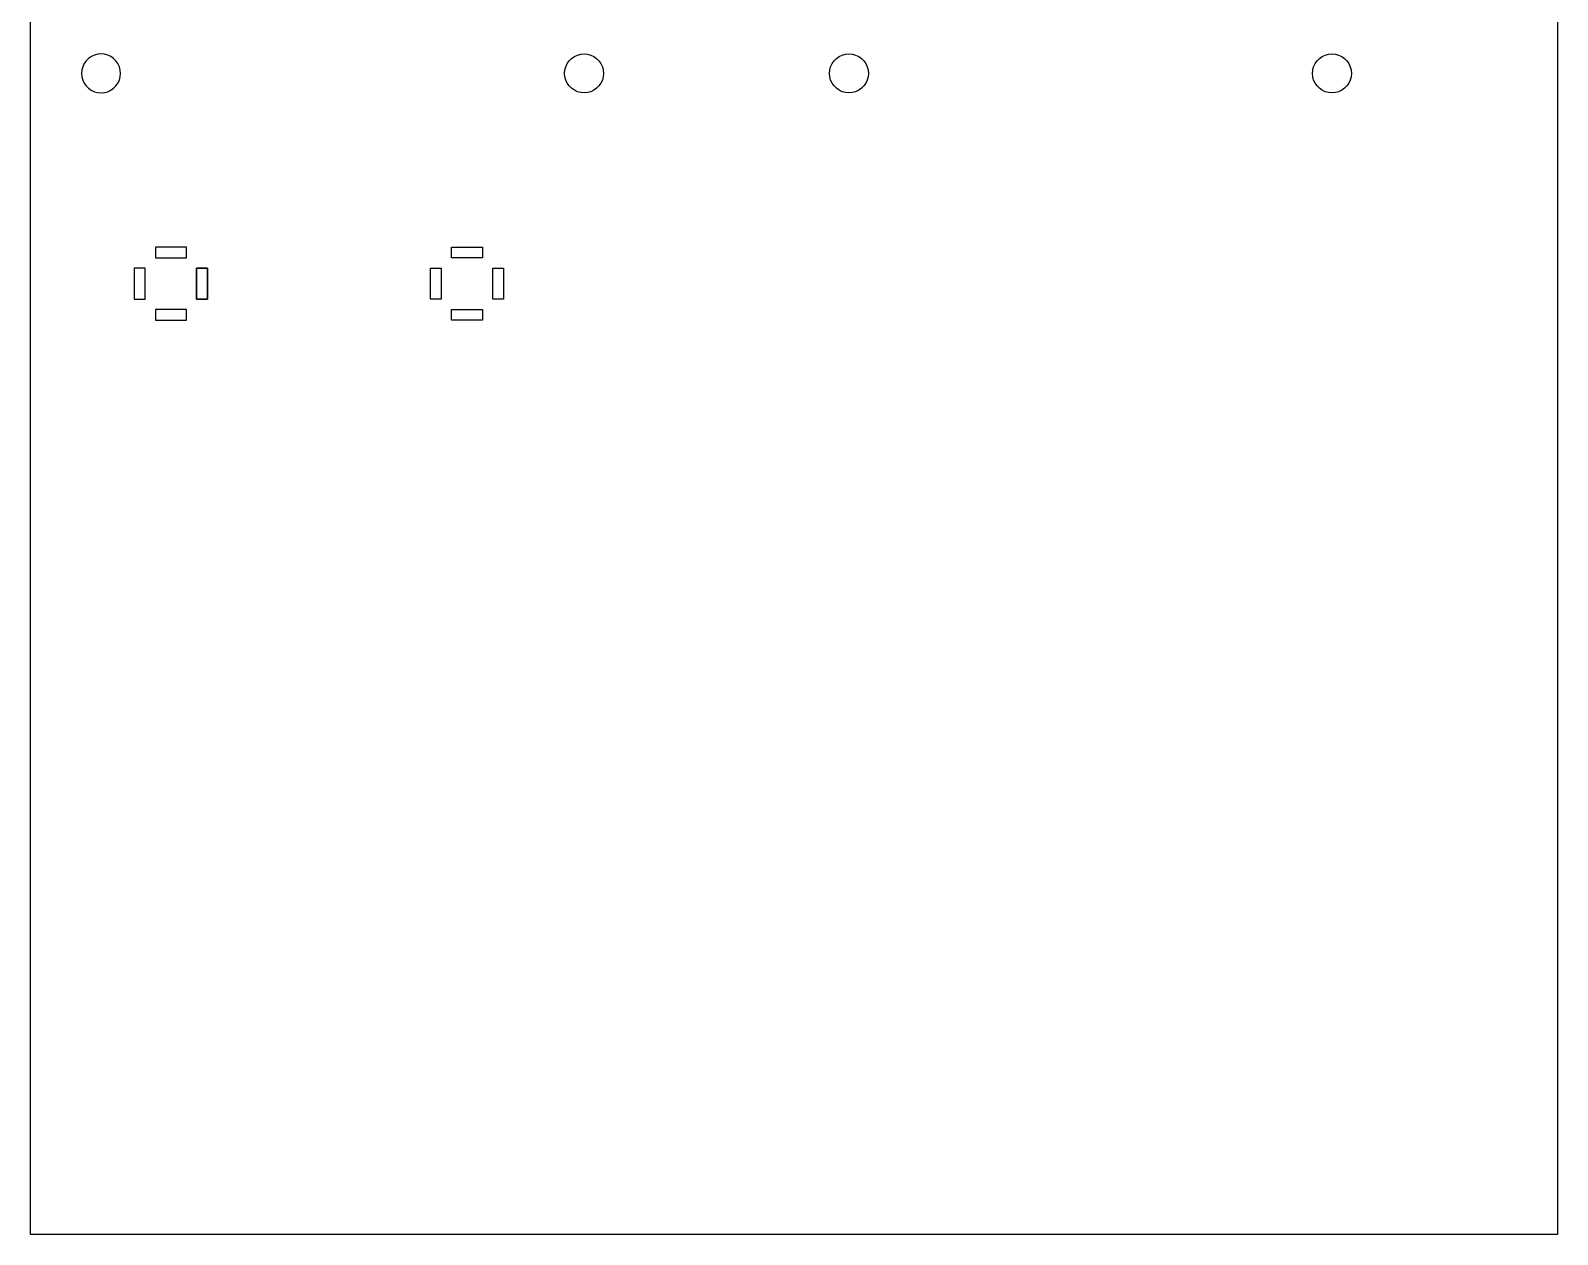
# Model space of a CAD drawing. Extents: x -129 to -31, y 190 to 360.
# Drawn here: x -129 to -31, y 190 to 267.3 of the extents above; entities that cross this region are included whole.
import ezdxf

# ---------------------------------------------------------------- set-up
doc = ezdxf.new("R2010")
doc.units = 0
doc.header["$MEASUREMENT"] = 0
doc.layers.add('Sketch34', color=7, linetype='Continuous')

msp = doc.modelspace()

# ---------------------------------------------------------------- linework, layer by layer
at = {"layer": 'Sketch34'}
for p, q in [((-31, 358.938, -12.59), (-31, 190, -12.59)), ((-129, 190.492, -12.59), (-129, 268.758, -12.59)), ((-125.097, 265.593, -12.59), (-125.276, 265.468, -12.59)), ((-124.9, 265.684, -12.59), (-125.097, 265.593, -12.59)), ((-124.689, 265.741, -12.59), (-124.9, 265.684, -12.59)), ((-124.472, 265.759, -12.59), (-124.689, 265.741, -12.59)), ((-124.255, 265.74, -12.59), (-124.472, 265.759, -12.59)), ((-124.045, 265.683, -12.59), (-124.255, 265.74, -12.59)), ((-123.847, 265.591, -12.59), (-124.045, 265.683, -12.59)), ((-123.669, 265.466, -12.59), (-123.847, 265.591, -12.59)), ((-94.277, 265.467, -12.59), (-94.098, 265.592, -12.59)), ((-94.098, 265.592, -12.59), (-93.901, 265.684, -12.59)), ((-93.901, 265.684, -12.59), (-93.691, 265.74, -12.59)), ((-93.691, 265.74, -12.59), (-93.473, 265.759, -12.59)), ((-93.473, 265.759, -12.59), (-93.256, 265.74, -12.59)), ((-93.256, 265.74, -12.59), (-93.046, 265.684, -12.59)), ((-93.046, 265.684, -12.59), (-92.848, 265.592, -12.59)), ((-92.848, 265.592, -12.59), (-92.67, 265.467, -12.59)), ((-77.277, 265.467, -12.59), (-77.098, 265.592, -12.59)), ((-77.098, 265.592, -12.59), (-76.901, 265.684, -12.59)), ((-76.901, 265.684, -12.59), (-76.691, 265.74, -12.59)), ((-76.691, 265.74, -12.59), (-76.473, 265.759, -12.59)), ((-76.473, 265.759, -12.59), (-76.256, 265.74, -12.59)), ((-76.256, 265.74, -12.59), (-76.046, 265.684, -12.59)), ((-76.046, 265.684, -12.59), (-75.848, 265.592, -12.59)), ((-75.848, 265.592, -12.59), (-75.67, 265.467, -12.59)), ((-46.277, 265.467, -12.59), (-46.098, 265.592, -12.59)), ((-46.098, 265.592, -12.59), (-45.901, 265.684, -12.59)), ((-45.901, 265.684, -12.59), (-45.691, 265.74, -12.59)), ((-45.691, 265.74, -12.59), (-45.473, 265.759, -12.59)), ((-45.473, 265.759, -12.59), (-45.256, 265.74, -12.59)), ((-45.256, 265.74, -12.59), (-45.046, 265.684, -12.59)), ((-45.046, 265.684, -12.59), (-44.848, 265.592, -12.59)), ((-44.848, 265.592, -12.59), (-44.67, 265.467, -12.59)), ((-125.704, 264.728, -12.59), (-125.723, 264.511, -12.59)), ((-125.648, 264.938, -12.59), (-125.704, 264.728, -12.59)), ((-125.555, 265.136, -12.59), (-125.648, 264.938, -12.59)), ((-125.43, 265.314, -12.59), (-125.555, 265.136, -12.59)), ((-125.276, 265.468, -12.59), (-125.43, 265.314, -12.59)), ((-123.515, 265.312, -12.59), (-123.669, 265.466, -12.59)), ((-123.39, 265.133, -12.59), (-123.515, 265.312, -12.59)), ((-123.298, 264.936, -12.59), (-123.39, 265.133, -12.59)), ((-123.242, 264.725, -12.59), (-123.298, 264.936, -12.59)), ((-123.224, 264.508, -12.59), (-123.242, 264.725, -12.59)), ((-94.723, 264.509, -12.59), (-94.704, 264.727, -12.59)), ((-94.704, 264.727, -12.59), (-94.648, 264.937, -12.59)), ((-94.648, 264.937, -12.59), (-94.556, 265.134, -12.59)), ((-94.556, 265.134, -12.59), (-94.431, 265.313, -12.59)), ((-94.431, 265.313, -12.59), (-94.277, 265.467, -12.59)), ((-92.67, 265.467, -12.59), (-92.516, 265.313, -12.59)), ((-92.516, 265.313, -12.59), (-92.391, 265.134, -12.59)), ((-92.391, 265.134, -12.59), (-92.299, 264.937, -12.59)), ((-92.299, 264.937, -12.59), (-92.242, 264.727, -12.59)), ((-92.242, 264.727, -12.59), (-92.223, 264.509, -12.59)), ((-77.723, 264.509, -12.59), (-77.704, 264.727, -12.59)), ((-77.704, 264.727, -12.59), (-77.648, 264.937, -12.59)), ((-77.648, 264.937, -12.59), (-77.556, 265.134, -12.59)), ((-77.556, 265.134, -12.59), (-77.431, 265.313, -12.59)), ((-77.431, 265.313, -12.59), (-77.277, 265.467, -12.59)), ((-75.67, 265.467, -12.59), (-75.516, 265.313, -12.59)), ((-75.516, 265.313, -12.59), (-75.391, 265.134, -12.59)), ((-75.391, 265.134, -12.59), (-75.299, 264.937, -12.59)), ((-75.299, 264.937, -12.59), (-75.242, 264.727, -12.59)), ((-75.242, 264.727, -12.59), (-75.223, 264.509, -12.59)), ((-46.723, 264.509, -12.59), (-46.704, 264.727, -12.59)), ((-46.704, 264.727, -12.59), (-46.648, 264.937, -12.59)), ((-46.648, 264.937, -12.59), (-46.556, 265.134, -12.59)), ((-46.556, 265.134, -12.59), (-46.431, 265.313, -12.59)), ((-46.431, 265.313, -12.59), (-46.277, 265.467, -12.59)), ((-44.67, 265.467, -12.59), (-44.516, 265.313, -12.59)), ((-44.516, 265.313, -12.59), (-44.391, 265.134, -12.59)), ((-44.391, 265.134, -12.59), (-44.299, 264.937, -12.59)), ((-44.299, 264.937, -12.59), (-44.242, 264.727, -12.59)), ((-44.242, 264.727, -12.59), (-44.223, 264.509, -12.59)), ((-125.723, 264.511, -12.59), (-125.705, 264.294, -12.59)), ((-125.705, 264.294, -12.59), (-125.648, 264.083, -12.59)), ((-125.648, 264.083, -12.59), (-125.557, 263.886, -12.59)), ((-125.557, 263.886, -12.59), (-125.432, 263.707, -12.59)), ((-125.432, 263.707, -12.59), (-125.278, 263.553, -12.59)), ((-123.671, 263.551, -12.59), (-123.517, 263.705, -12.59)), ((-123.517, 263.705, -12.59), (-123.392, 263.883, -12.59)), ((-123.392, 263.883, -12.59), (-123.299, 264.081, -12.59)), ((-123.299, 264.081, -12.59), (-123.243, 264.291, -12.59)), ((-123.243, 264.291, -12.59), (-123.224, 264.508, -12.59)), ((-94.704, 264.292, -12.59), (-94.723, 264.509, -12.59)), ((-94.648, 264.083, -12.59), (-94.704, 264.292, -12.59)), ((-94.556, 263.884, -12.59), (-94.648, 264.082, -12.59)), ((-94.431, 263.706, -12.59), (-94.556, 263.884, -12.59)), ((-94.277, 263.552, -12.59), (-94.431, 263.706, -12.59)), ((-92.516, 263.706, -12.59), (-92.67, 263.552, -12.59)), ((-92.391, 263.884, -12.59), (-92.516, 263.706, -12.59)), ((-92.299, 264.082, -12.59), (-92.391, 263.884, -12.59)), ((-92.242, 264.292, -12.59), (-92.299, 264.082, -12.59)), ((-92.223, 264.509, -12.59), (-92.242, 264.292, -12.59)), ((-77.704, 264.292, -12.59), (-77.723, 264.509, -12.59)), ((-77.648, 264.083, -12.59), (-77.704, 264.292, -12.59)), ((-77.556, 263.884, -12.59), (-77.648, 264.082, -12.59)), ((-77.431, 263.706, -12.59), (-77.556, 263.884, -12.59)), ((-77.277, 263.552, -12.59), (-77.431, 263.706, -12.59)), ((-75.516, 263.706, -12.59), (-75.67, 263.552, -12.59)), ((-75.391, 263.884, -12.59), (-75.516, 263.706, -12.59)), ((-75.299, 264.082, -12.59), (-75.391, 263.884, -12.59)), ((-75.242, 264.292, -12.59), (-75.299, 264.082, -12.59)), ((-75.223, 264.509, -12.59), (-75.242, 264.292, -12.59)), ((-46.704, 264.292, -12.59), (-46.723, 264.509, -12.59)), ((-46.648, 264.083, -12.59), (-46.704, 264.292, -12.59)), ((-46.556, 263.884, -12.59), (-46.648, 264.082, -12.59)), ((-46.431, 263.706, -12.59), (-46.556, 263.884, -12.59)), ((-46.277, 263.552, -12.59), (-46.431, 263.706, -12.59)), ((-44.516, 263.706, -12.59), (-44.67, 263.552, -12.59)), ((-44.391, 263.884, -12.59), (-44.516, 263.706, -12.59)), ((-44.299, 264.082, -12.59), (-44.391, 263.884, -12.59)), ((-44.242, 264.292, -12.59), (-44.299, 264.082, -12.59)), ((-44.223, 264.509, -12.59), (-44.242, 264.292, -12.59)), ((-125.278, 263.553, -12.59), (-125.1, 263.428, -12.59)), ((-125.1, 263.428, -12.59), (-124.902, 263.335, -12.59)), ((-124.902, 263.335, -12.59), (-124.692, 263.279, -12.59)), ((-124.692, 263.279, -12.59), (-124.475, 263.26, -12.59)), ((-124.475, 263.26, -12.59), (-124.258, 263.278, -12.59)), ((-124.258, 263.278, -12.59), (-124.047, 263.334, -12.59)), ((-124.047, 263.334, -12.59), (-123.85, 263.426, -12.59)), ((-123.85, 263.426, -12.59), (-123.671, 263.551, -12.59)), ((-94.098, 263.427, -12.59), (-94.277, 263.552, -12.59)), ((-93.901, 263.335, -12.59), (-94.098, 263.427, -12.59)), ((-93.691, 263.278, -12.59), (-93.901, 263.335, -12.59)), ((-93.473, 263.259, -12.59), (-93.691, 263.278, -12.59)), ((-93.256, 263.278, -12.59), (-93.473, 263.259, -12.59)), ((-93.046, 263.335, -12.59), (-93.256, 263.278, -12.59)), ((-92.848, 263.427, -12.59), (-93.046, 263.335, -12.59)), ((-92.67, 263.552, -12.59), (-92.848, 263.427, -12.59)), ((-77.098, 263.427, -12.59), (-77.277, 263.552, -12.59)), ((-76.901, 263.335, -12.59), (-77.098, 263.427, -12.59)), ((-76.691, 263.278, -12.59), (-76.901, 263.335, -12.59)), ((-76.473, 263.259, -12.59), (-76.691, 263.278, -12.59)), ((-76.256, 263.278, -12.59), (-76.473, 263.259, -12.59)), ((-76.046, 263.335, -12.59), (-76.256, 263.278, -12.59)), ((-75.848, 263.427, -12.59), (-76.046, 263.335, -12.59)), ((-75.67, 263.552, -12.59), (-75.848, 263.427, -12.59)), ((-46.098, 263.427, -12.59), (-46.277, 263.552, -12.59)), ((-45.901, 263.335, -12.59), (-46.098, 263.427, -12.59)), ((-45.691, 263.278, -12.59), (-45.901, 263.335, -12.59)), ((-45.473, 263.259, -12.59), (-45.691, 263.278, -12.59)), ((-45.256, 263.278, -12.59), (-45.473, 263.259, -12.59)), ((-45.046, 263.335, -12.59), (-45.256, 263.278, -12.59)), ((-44.848, 263.427, -12.59), (-45.046, 263.335, -12.59)), ((-44.67, 263.552, -12.59), (-44.848, 263.427, -12.59)), ((-120.989, 253.365, -12.59), (-120.989, 253.026, -12.59)), ((-119.002, 253.365, -12.59), (-120.989, 253.365, -12.59)), ((-119.958, 253.365, -12.59), (-120.989, 253.365, -12.59)), ((-120.989, 253.361, -12.59), (-120.989, 252.665, -12.59)), ((-120.989, 253.026, -12.59), (-120.989, 252.665, -12.59)), ((-118.989, 253.365, -12.59), (-119.958, 253.365, -12.59)), ((-118.989, 253.365, -12.59), (-119.002, 253.365, -12.59)), ((-118.989, 253.004, -12.59), (-118.989, 253.365, -12.59)), ((-118.989, 252.665, -12.59), (-118.989, 253.365, -12.59)), ((-118.989, 252.665, -12.59), (-118.989, 253.004, -12.59)), ((-101.989, 253.361, -12.59), (-100.002, 253.365, -12.59)), ((-101.989, 253.365, -12.59), (-100.958, 253.365, -12.59)), ((-101.989, 253.026, -12.59), (-101.989, 253.365, -12.59)), ((-101.989, 252.665, -12.59), (-101.989, 253.361, -12.59)), ((-101.989, 252.665, -12.59), (-101.989, 253.026, -12.59)), ((-100.958, 253.365, -12.59), (-99.989, 253.365, -12.59)), ((-100.002, 253.365, -12.59), (-99.989, 253.365, -12.59)), ((-99.989, 253.365, -12.59), (-99.989, 252.67, -12.59)), ((-99.989, 253.365, -12.59), (-99.989, 253.004, -12.59)), ((-99.989, 253.004, -12.59), (-99.989, 252.665, -12.59)), ((-122.047, 252.015, -12.59), (-122.339, 252.015, -12.59)), ((-122.339, 252.015, -12.59), (-122.339, 250.851, -12.59)), ((-122.339, 252.015, -12.59), (-122.339, 252.003, -12.59)), ((-121.639, 252.015, -12.59), (-122.339, 252.015, -12.59)), ((-122.339, 252.003, -12.59), (-122.339, 250.015, -12.59)), ((-121.639, 252.015, -12.59), (-122.047, 252.015, -12.59)), ((-121.639, 251.179, -12.59), (-121.639, 252.015, -12.59)), ((-121.639, 250.028, -12.59), (-121.639, 252.015, -12.59)), ((-120.989, 252.665, -12.59), (-120.021, 252.665, -12.59)), ((-120.989, 252.665, -12.59), (-120.977, 252.665, -12.59)), ((-120.977, 252.665, -12.59), (-118.989, 252.665, -12.59)), ((-120.021, 252.665, -12.59), (-118.989, 252.665, -12.59)), ((-117.639, 252.015, -12.59), (-118.339, 252.015, -12.59)), ((-118.339, 252.015, -12.59), (-118.047, 252.015, -12.59)), ((-118.339, 250.851, -12.59), (-118.339, 252.015, -12.59)), ((-118.339, 252.015, -12.59), (-118.339, 252.003, -12.59)), ((-118.339, 252.003, -12.59), (-118.339, 250.015, -12.59)), ((-118.047, 252.015, -12.59), (-117.639, 252.015, -12.59)), ((-117.639, 250.028, -12.59), (-117.639, 252.015, -12.59)), ((-117.639, 252.015, -12.59), (-117.639, 251.179, -12.59)), ((-103.339, 252.003, -12.59), (-103.339, 252.015, -12.59)), ((-103.339, 252.015, -12.59), (-102.644, 252.015, -12.59)), ((-103.339, 252.015, -12.59), (-103.047, 252.015, -12.59)), ((-103.339, 250.851, -12.59), (-103.339, 252.015, -12.59)), ((-103.335, 250.015, -12.59), (-103.339, 252.003, -12.59)), ((-103.047, 252.015, -12.59), (-102.639, 252.015, -12.59)), ((-102.644, 252.015, -12.59), (-102.639, 250.028, -12.59)), ((-102.639, 252.015, -12.59), (-102.639, 251.179, -12.59)), ((-101.977, 252.665, -12.59), (-101.989, 252.665, -12.59)), ((-101.021, 252.665, -12.59), (-101.989, 252.665, -12.59)), ((-99.989, 252.67, -12.59), (-101.977, 252.665, -12.59)), ((-99.989, 252.665, -12.59), (-101.021, 252.665, -12.59)), ((-99.339, 252.015, -12.59), (-98.644, 252.015, -12.59)), ((-99.339, 252.003, -12.59), (-99.339, 252.015, -12.59)), ((-99.339, 252.015, -12.59), (-99.047, 252.015, -12.59)), ((-99.339, 250.851, -12.59), (-99.339, 252.015, -12.59)), ((-99.335, 250.015, -12.59), (-99.339, 252.003, -12.59)), ((-99.047, 252.015, -12.59), (-98.639, 252.015, -12.59)), ((-98.644, 252.015, -12.59), (-98.639, 250.028, -12.59)), ((-98.639, 252.015, -12.59), (-98.639, 251.179, -12.59)), ((-121.639, 250.015, -12.59), (-121.639, 251.179, -12.59)), ((-117.639, 251.179, -12.59), (-117.639, 250.015, -12.59)), ((-102.639, 251.179, -12.59), (-102.639, 250.015, -12.59)), ((-98.639, 251.179, -12.59), (-98.639, 250.015, -12.59)), ((-122.339, 250.851, -12.59), (-122.339, 250.015, -12.59)), ((-122.339, 250.015, -12.59), (-121.932, 250.015, -12.59)), ((-122.335, 250.015, -12.59), (-121.639, 250.015, -12.59)), ((-121.932, 250.015, -12.59), (-121.639, 250.015, -12.59)), ((-121.639, 250.015, -12.59), (-121.639, 250.028, -12.59)), ((-118.339, 250.015, -12.59), (-118.339, 250.851, -12.59)), ((-118.339, 250.015, -12.59), (-117.932, 250.015, -12.59)), ((-117.639, 250.015, -12.59), (-118.335, 250.015, -12.59)), ((-117.932, 250.015, -12.59), (-117.639, 250.015, -12.59)), ((-117.639, 250.015, -12.59), (-117.639, 250.028, -12.59)), ((-103.339, 250.015, -12.59), (-103.339, 250.851, -12.59)), ((-102.932, 250.015, -12.59), (-103.339, 250.015, -12.59)), ((-102.639, 250.015, -12.59), (-103.335, 250.015, -12.59)), ((-102.639, 250.015, -12.59), (-102.932, 250.015, -12.59)), ((-102.639, 250.028, -12.59), (-102.639, 250.015, -12.59)), ((-99.339, 250.015, -12.59), (-99.339, 250.851, -12.59)), ((-98.932, 250.015, -12.59), (-99.339, 250.015, -12.59)), ((-98.639, 250.015, -12.59), (-99.335, 250.015, -12.59)), ((-98.639, 250.015, -12.59), (-98.932, 250.015, -12.59)), ((-98.639, 250.028, -12.59), (-98.639, 250.015, -12.59)), ((-119.958, 249.365, -12.59), (-120.989, 249.365, -12.59)), ((-119.002, 249.365, -12.59), (-120.989, 249.365, -12.59)), ((-120.989, 249.365, -12.59), (-120.989, 249.026, -12.59)), ((-120.989, 249.361, -12.59), (-120.989, 248.665, -12.59)), ((-120.989, 249.026, -12.59), (-120.989, 248.665, -12.59)), ((-118.989, 249.365, -12.59), (-119.958, 249.365, -12.59)), ((-118.989, 249.365, -12.59), (-119.002, 249.365, -12.59)), ((-118.989, 248.665, -12.59), (-118.989, 249.365, -12.59)), ((-118.989, 249.004, -12.59), (-118.989, 249.365, -12.59)), ((-118.989, 248.665, -12.59), (-118.989, 249.004, -12.59)), ((-101.989, 249.361, -12.59), (-100.002, 249.365, -12.59)), ((-101.989, 249.026, -12.59), (-101.989, 249.365, -12.59)), ((-101.989, 249.365, -12.59), (-100.958, 249.365, -12.59)), ((-101.989, 248.665, -12.59), (-101.989, 249.361, -12.59)), ((-101.989, 248.665, -12.59), (-101.989, 249.026, -12.59)), ((-100.958, 249.365, -12.59), (-99.989, 249.365, -12.59)), ((-100.002, 249.365, -12.59), (-99.989, 249.365, -12.59)), ((-99.989, 249.365, -12.59), (-99.989, 248.67, -12.59)), ((-99.989, 249.365, -12.59), (-99.989, 249.004, -12.59)), ((-99.989, 249.004, -12.59), (-99.989, 248.665, -12.59)), ((-120.989, 248.665, -12.59), (-120.021, 248.665, -12.59)), ((-120.989, 248.665, -12.59), (-120.977, 248.665, -12.59)), ((-120.977, 248.665, -12.59), (-118.989, 248.665, -12.59)), ((-120.021, 248.665, -12.59), (-118.989, 248.665, -12.59)), ((-101.977, 248.665, -12.59), (-101.989, 248.665, -12.59)), ((-101.021, 248.665, -12.59), (-101.989, 248.665, -12.59)), ((-99.989, 248.67, -12.59), (-101.977, 248.665, -12.59)), ((-99.989, 248.665, -12.59), (-101.021, 248.665, -12.59)), ((-129, 190, -12.59), (-129, 190.492, -12.59)), ((-31.612, 190, -12.59), (-129, 190, -12.59)), ((-31, 190, -12.59), (-31.612, 190, -12.59))]:
    msp.add_line(p, q, dxfattribs=at)

doc.saveas('drawing.dxf')
